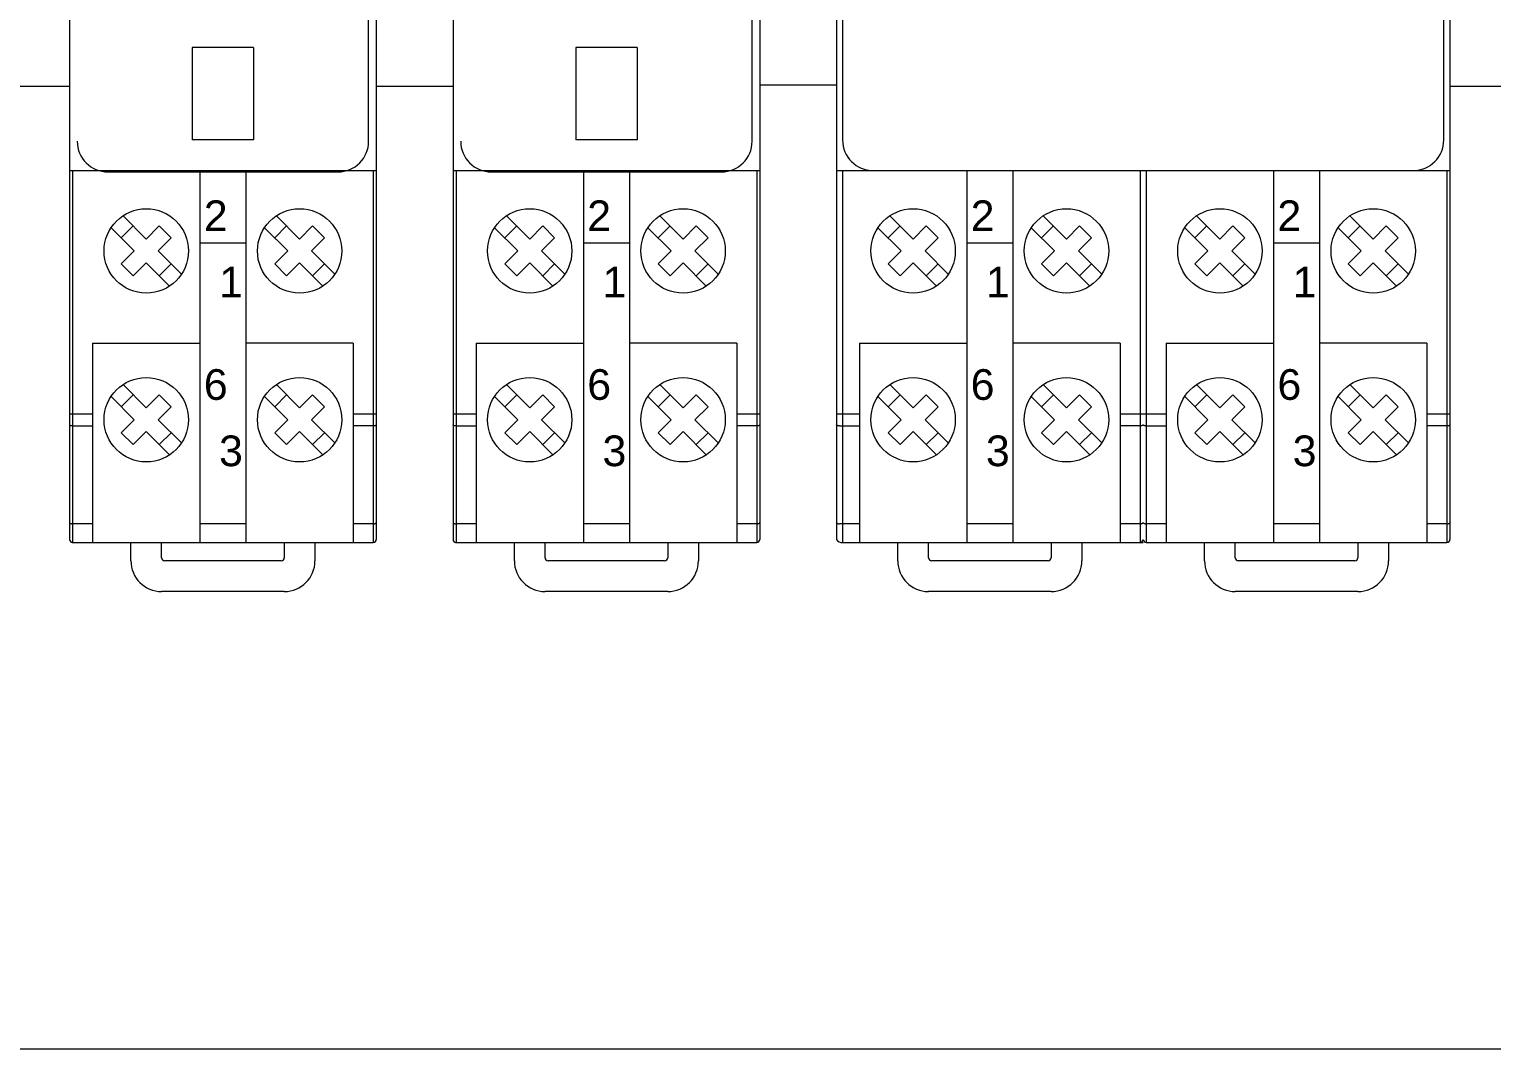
# Model space of a CAD drawing. Header units: millimetres. Extents: x 1359 to 3577, y 1336 to 3557.
# Drawn here: x 2844.4 to 2939.8, y 1899.6 to 1966 of the extents above; entities that cross this region are included whole.
import ezdxf

# ---------------------------------------------------------------- set-up
doc = ezdxf.new("R2010")
doc.units = ezdxf.units.MM
doc.layers.add('000-PI-Oprema', color=30, linetype='Continuous', lineweight=5)
doc.layers.add('000-SI-Oprema', color=30, linetype='Continuous', lineweight=0)
doc.layers.add('002-PI-Kabelska kanalica', color=150, linetype='Continuous')
doc.styles.get("Standard").update_dxf_attribs({"font": 'arial.ttf'})

msp = doc.modelspace()

# ---------------------------------------------------------------- linework, layer by layer
at = {"layer": '000-PI-Oprema', "color": 0, "linetype": 'ByBlock', "lineweight": 0}
for p, q in [((2897.471, 2000.393), (2897.471, 1958.793)), ((2936.671, 1958.793), (2936.671, 2000.393)), ((2897.071, 1975.556), (2897.071, 1932.756)), ((2937.071, 1969.556), (2937.071, 1932.756)), ((2897.071, 1956.806), (2917.071, 1956.806)), ((2897.471, 1956.792), (2897.471, 1932.542)), ((2899.471, 1956.793), (2934.671, 1956.793)), ((2905.571, 1956.806), (2905.571, 1932.556)), ((2908.571, 1956.806), (2908.571, 1932.556)), ((2916.871, 1956.806), (2916.871, 1932.556)), ((2917.071, 1956.806), (2937.071, 1956.806)), ((2917.271, 1956.806), (2917.271, 1932.556)), ((2925.571, 1956.806), (2925.571, 1932.556)), ((2928.571, 1956.806), (2928.571, 1932.556)), ((2936.871, 1956.806), (2936.871, 1932.556)), ((2900.555, 1953.85), (2902.071, 1952.334)), ((2910.555, 1953.85), (2912.071, 1952.334)), ((2920.555, 1953.85), (2922.071, 1952.334)), ((2930.555, 1953.85), (2932.071, 1952.334)), ((2899.777, 1953.073), (2901.293, 1951.556)), ((2900.445, 1952.405), (2901.223, 1953.183)), ((2902.071, 1952.334), (2902.92, 1953.183)), ((2902.92, 1953.183), (2903.698, 1952.405)), ((2909.777, 1953.073), (2911.293, 1951.556)), ((2910.445, 1952.405), (2911.223, 1953.183)), ((2912.071, 1952.334), (2912.92, 1953.183)), ((2912.92, 1953.183), (2913.698, 1952.405)), ((2919.777, 1953.073), (2921.293, 1951.556)), ((2920.445, 1952.405), (2921.223, 1953.183)), ((2922.071, 1952.334), (2922.92, 1953.183)), ((2922.92, 1953.183), (2923.698, 1952.405)), ((2929.777, 1953.073), (2931.293, 1951.556)), ((2930.445, 1952.405), (2931.223, 1953.183)), ((2932.071, 1952.334), (2932.92, 1953.183)), ((2932.92, 1953.183), (2933.698, 1952.405)), ((2902.849, 1951.556), (2903.698, 1952.405)), ((2908.571, 1952.072), (2905.571, 1952.072)), ((2912.849, 1951.556), (2913.698, 1952.405)), ((2922.849, 1951.556), (2923.698, 1952.405)), ((2928.571, 1952.072), (2925.571, 1952.072)), ((2932.849, 1951.556), (2933.698, 1952.405)), ((2900.445, 1950.708), (2901.293, 1951.556)), ((2902.849, 1951.556), (2904.365, 1950.04)), ((2910.445, 1950.708), (2911.293, 1951.556)), ((2912.849, 1951.556), (2914.365, 1950.04)), ((2920.445, 1950.708), (2921.293, 1951.556)), ((2922.849, 1951.556), (2924.365, 1950.04)), ((2930.445, 1950.708), (2931.293, 1951.556)), ((2932.849, 1951.556), (2934.365, 1950.04)), ((2900.445, 1950.708), (2901.223, 1949.93)), ((2901.223, 1949.93), (2902.071, 1950.778)), ((2902.071, 1950.778), (2903.588, 1949.262)), ((2902.92, 1949.93), (2903.698, 1950.708)), ((2910.445, 1950.708), (2911.223, 1949.93)), ((2911.223, 1949.93), (2912.071, 1950.778)), ((2912.071, 1950.778), (2913.588, 1949.262)), ((2912.92, 1949.93), (2913.698, 1950.708)), ((2920.445, 1950.708), (2921.223, 1949.93)), ((2921.223, 1949.93), (2922.071, 1950.778)), ((2922.071, 1950.778), (2923.588, 1949.262)), ((2922.92, 1949.93), (2923.698, 1950.708)), ((2930.445, 1950.708), (2931.223, 1949.93)), ((2931.223, 1949.93), (2932.071, 1950.778)), ((2932.071, 1950.778), (2933.588, 1949.262)), ((2932.92, 1949.93), (2933.698, 1950.708)), ((2898.571, 1945.556), (2898.571, 1932.556)), ((2898.571, 1945.556), (2905.571, 1945.556)), ((2915.571, 1945.556), (2908.571, 1945.556)), ((2915.571, 1945.556), (2915.571, 1932.556)), ((2918.571, 1945.556), (2918.571, 1932.556)), ((2918.571, 1945.556), (2925.571, 1945.556)), ((2935.571, 1945.556), (2928.571, 1945.556)), ((2935.571, 1945.556), (2935.571, 1932.556)), ((2900.555, 1942.85), (2902.071, 1941.334)), ((2910.555, 1942.85), (2912.071, 1941.334)), ((2920.555, 1942.85), (2922.071, 1941.334)), ((2930.555, 1942.85), (2932.071, 1941.334)), ((2899.777, 1942.073), (2901.293, 1940.556)), ((2900.445, 1941.405), (2901.223, 1942.183)), ((2902.071, 1941.334), (2902.92, 1942.183)), ((2902.92, 1942.183), (2903.698, 1941.405)), ((2909.777, 1942.073), (2911.293, 1940.556)), ((2910.445, 1941.405), (2911.223, 1942.183)), ((2912.071, 1941.334), (2912.92, 1942.183)), ((2912.92, 1942.183), (2913.698, 1941.405)), ((2919.777, 1942.073), (2921.293, 1940.556)), ((2920.445, 1941.405), (2921.223, 1942.183)), ((2922.071, 1941.334), (2922.92, 1942.183)), ((2922.92, 1942.183), (2923.698, 1941.405)), ((2929.777, 1942.073), (2931.293, 1940.556)), ((2930.445, 1941.405), (2931.223, 1942.183)), ((2932.071, 1941.334), (2932.92, 1942.183)), ((2932.92, 1942.183), (2933.698, 1941.405)), ((2897.071, 1940.933), (2898.571, 1940.933)), ((2900.445, 1939.708), (2901.293, 1940.556)), ((2902.849, 1940.556), (2903.698, 1941.405)), ((2902.849, 1940.556), (2904.365, 1939.04)), ((2910.445, 1939.708), (2911.293, 1940.556)), ((2912.849, 1940.556), (2913.698, 1941.405)), ((2912.849, 1940.556), (2914.365, 1939.04)), ((2915.571, 1940.933), (2917.071, 1940.933)), ((2917.071, 1940.933), (2918.571, 1940.933)), ((2920.445, 1939.708), (2921.293, 1940.556)), ((2922.849, 1940.556), (2923.698, 1941.405)), ((2922.849, 1940.556), (2924.365, 1939.04)), ((2930.445, 1939.708), (2931.293, 1940.556)), ((2932.849, 1940.556), (2933.698, 1941.405)), ((2932.849, 1940.556), (2934.365, 1939.04)), ((2935.571, 1940.933), (2937.071, 1940.933)), ((2897.271, 1940.148), (2898.571, 1940.148)), ((2900.445, 1939.708), (2901.223, 1938.93)), ((2901.223, 1938.93), (2902.071, 1939.778)), ((2902.071, 1939.778), (2903.588, 1938.262)), ((2902.92, 1938.93), (2903.698, 1939.708)), ((2910.445, 1939.708), (2911.223, 1938.93)), ((2911.223, 1938.93), (2912.071, 1939.778)), ((2912.071, 1939.778), (2913.588, 1938.262)), ((2912.92, 1938.93), (2913.698, 1939.708)), ((2916.871, 1940.148), (2915.571, 1940.148)), ((2917.271, 1940.148), (2918.571, 1940.148)), ((2920.445, 1939.708), (2921.223, 1938.93)), ((2921.223, 1938.93), (2922.071, 1939.778)), ((2922.071, 1939.778), (2923.588, 1938.262)), ((2922.92, 1938.93), (2923.698, 1939.708)), ((2930.445, 1939.708), (2931.223, 1938.93)), ((2931.223, 1938.93), (2932.071, 1939.778)), ((2932.071, 1939.778), (2933.588, 1938.262)), ((2932.92, 1938.93), (2933.698, 1939.708)), ((2936.871, 1940.148), (2935.571, 1940.148)), ((2898.571, 1933.771), (2897.271, 1933.771)), ((2908.571, 1933.771), (2905.571, 1933.771)), ((2916.871, 1933.771), (2915.571, 1933.771)), ((2918.571, 1933.771), (2917.271, 1933.771)), ((2928.571, 1933.771), (2925.571, 1933.771)), ((2936.871, 1933.771), (2935.571, 1933.771)), ((2897.471, 1932.542), (2917.071, 1932.542)), ((2901.071, 1931.356), (2901.071, 1932.556)), ((2903.071, 1931.556), (2903.071, 1932.556)), ((2911.071, 1932.556), (2911.071, 1931.556)), ((2913.071, 1932.556), (2913.071, 1931.356)), ((2917.271, 1932.556), (2936.871, 1932.556)), ((2921.071, 1931.356), (2921.071, 1932.556)), ((2923.071, 1931.556), (2923.071, 1932.556)), ((2931.071, 1932.556), (2931.071, 1931.556)), ((2933.071, 1932.556), (2933.071, 1931.356)), ((2910.871, 1931.356), (2903.271, 1931.356)), ((2930.871, 1931.356), (2923.271, 1931.356)), ((2911.071, 1929.356), (2903.071, 1929.356)), ((2931.071, 1929.356), (2923.071, 1929.356))]:
    msp.add_line(p, q, dxfattribs=at)
for points in [[(2897.271, 1940.148), (2897.245, 1940.149), (2897.219, 1940.151), (2897.195, 1940.154), (2897.171, 1940.159), (2897.15, 1940.165), (2897.13, 1940.171), (2897.113, 1940.179), (2897.098, 1940.188), (2897.086, 1940.197), (2897.078, 1940.207), (2897.073, 1940.217), (2897.071, 1940.227)], [(2917.071, 1940.227), (2917.07, 1940.217), (2917.064, 1940.207), (2917.056, 1940.197), (2917.044, 1940.188), (2917.03, 1940.179), (2917.013, 1940.171), (2916.993, 1940.165), (2916.971, 1940.159), (2916.948, 1940.154), (2916.923, 1940.151), (2916.897, 1940.149), (2916.871, 1940.148)], [(2917.271, 1940.148), (2917.245, 1940.149), (2917.219, 1940.151), (2917.195, 1940.154), (2917.171, 1940.159), (2917.15, 1940.165), (2917.13, 1940.171), (2917.113, 1940.179), (2917.098, 1940.188), (2917.086, 1940.197), (2917.078, 1940.207), (2917.073, 1940.217), (2917.071, 1940.227)], [(2937.071, 1940.227), (2937.07, 1940.217), (2937.064, 1940.207), (2937.056, 1940.197), (2937.044, 1940.188), (2937.03, 1940.179), (2937.013, 1940.171), (2936.993, 1940.165), (2936.971, 1940.159), (2936.948, 1940.154), (2936.923, 1940.151), (2936.897, 1940.149), (2936.871, 1940.148)], [(2897.071, 1933.85), (2897.073, 1933.84), (2897.078, 1933.83), (2897.086, 1933.82), (2897.098, 1933.811), (2897.113, 1933.802), (2897.13, 1933.794), (2897.15, 1933.788), (2897.171, 1933.782), (2897.195, 1933.777), (2897.219, 1933.774), (2897.245, 1933.772), (2897.271, 1933.771)], [(2916.871, 1933.771), (2916.897, 1933.772), (2916.923, 1933.774), (2916.948, 1933.777), (2916.971, 1933.782), (2916.993, 1933.788), (2917.013, 1933.794), (2917.03, 1933.802), (2917.044, 1933.811), (2917.056, 1933.82), (2917.064, 1933.83), (2917.07, 1933.84), (2917.071, 1933.85)], [(2917.071, 1933.85), (2917.073, 1933.84), (2917.078, 1933.83), (2917.086, 1933.82), (2917.098, 1933.811), (2917.113, 1933.802), (2917.13, 1933.794), (2917.15, 1933.788), (2917.171, 1933.782), (2917.195, 1933.777), (2917.219, 1933.774), (2917.245, 1933.772), (2917.271, 1933.771)], [(2936.871, 1933.771), (2936.897, 1933.772), (2936.923, 1933.774), (2936.948, 1933.777), (2936.971, 1933.782), (2936.993, 1933.788), (2937.013, 1933.794), (2937.03, 1933.802), (2937.044, 1933.811), (2937.056, 1933.82), (2937.064, 1933.83), (2937.07, 1933.84), (2937.071, 1933.85)]]:
    msp.add_lwpolyline(points, dxfattribs=at)
for centre in [(2902.071, 1951.556), (2912.071, 1951.556), (2922.071, 1951.556), (2932.071, 1951.556), (2902.071, 1940.556), (2912.071, 1940.556), (2922.071, 1940.556), (2932.071, 1940.556)]:
    msp.add_circle(centre, 2.75, dxfattribs=at)
for centre, radius, start, end in [((2899.471, 1958.793), 2, 180, 270), ((2934.671, 1958.793), 2, 270, 0), ((2897.43, 1932.947), 0.406, 207.9355, 275.78317), ((2916.871, 1932.756), 0.2, 270, 0), ((2917.271, 1932.756), 0.2, 180, 270), ((2936.871, 1932.756), 0.2, 270, 0), ((2903.071, 1931.356), 2, 180, 270), ((2903.271, 1931.556), 0.2, 180, 270), ((2910.871, 1931.556), 0.2, 270, 0), ((2911.071, 1931.356), 2, 270, 0), ((2923.071, 1931.356), 2, 180, 270), ((2923.271, 1931.556), 0.2, 180, 270), ((2930.871, 1931.556), 0.2, 270, 0), ((2931.071, 1931.356), 2, 270, 0)]:
    msp.add_arc(centre, radius, start, end, dxfattribs=at)
at = {"layer": '000-SI-Oprema', "color": 0, "linetype": 'ByBlock', "lineweight": 0}
for p, q in [((2866.571, 1958.706), (2866.571, 2000.306)), ((2866.571, 1958.706), (2866.571, 2000.306)), ((2891.571, 1958.706), (2891.571, 2000.306)), ((2891.571, 1958.706), (2891.571, 2000.306)), ((2847.071, 1975.556), (2847.071, 1932.756)), ((2872.071, 1975.556), (2872.071, 1932.756)), ((2867.071, 1969.556), (2867.071, 1932.756)), ((2892.071, 1969.556), (2892.071, 1932.756)), ((2859.071, 1964.806), (2855.071, 1964.806)), ((2855.071, 1964.806), (2855.071, 1958.806)), ((2859.071, 1964.806), (2859.071, 1958.806)), ((2884.071, 1964.806), (2880.071, 1964.806)), ((2880.071, 1964.806), (2880.071, 1958.806)), ((2884.071, 1964.806), (2884.071, 1958.806)), ((2859.071, 1958.806), (2855.071, 1958.806)), ((2884.071, 1958.806), (2880.071, 1958.806)), ((2847.071, 1956.806), (2867.071, 1956.806)), ((2847.271, 1956.806), (2847.271, 1932.556)), ((2855.571, 1956.806), (2855.571, 1932.556)), ((2858.571, 1956.806), (2858.571, 1932.556)), ((2866.871, 1956.806), (2866.871, 1932.556)), ((2872.071, 1956.806), (2892.071, 1956.806)), ((2872.271, 1956.806), (2872.271, 1932.556)), ((2880.571, 1956.806), (2880.571, 1932.556)), ((2883.571, 1956.806), (2883.571, 1932.556)), ((2891.871, 1956.806), (2891.871, 1932.556)), ((2849.571, 1956.706), (2864.571, 1956.706)), ((2849.571, 1956.706), (2864.571, 1956.706)), ((2874.571, 1956.706), (2889.571, 1956.706)), ((2874.571, 1956.706), (2889.571, 1956.706)), ((2850.555, 1953.85), (2852.071, 1952.334)), ((2860.555, 1953.85), (2862.071, 1952.334)), ((2875.555, 1953.85), (2877.071, 1952.334)), ((2885.555, 1953.85), (2887.071, 1952.334)), ((2849.777, 1953.073), (2851.293, 1951.556)), ((2850.445, 1952.405), (2851.223, 1953.183)), ((2852.071, 1952.334), (2852.92, 1953.183)), ((2852.92, 1953.183), (2853.698, 1952.405)), ((2859.777, 1953.073), (2861.293, 1951.556)), ((2860.445, 1952.405), (2861.223, 1953.183)), ((2862.071, 1952.334), (2862.92, 1953.183)), ((2862.92, 1953.183), (2863.698, 1952.405)), ((2874.777, 1953.073), (2876.293, 1951.556)), ((2875.445, 1952.405), (2876.223, 1953.183)), ((2877.071, 1952.334), (2877.92, 1953.183)), ((2877.92, 1953.183), (2878.698, 1952.405)), ((2884.777, 1953.073), (2886.293, 1951.556)), ((2885.445, 1952.405), (2886.223, 1953.183)), ((2887.071, 1952.334), (2887.92, 1953.183)), ((2887.92, 1953.183), (2888.698, 1952.405)), ((2852.849, 1951.556), (2853.698, 1952.405)), ((2858.571, 1952.072), (2855.571, 1952.072)), ((2862.849, 1951.556), (2863.698, 1952.405)), ((2877.849, 1951.556), (2878.698, 1952.405)), ((2883.571, 1952.072), (2880.571, 1952.072)), ((2887.849, 1951.556), (2888.698, 1952.405)), ((2850.445, 1950.708), (2851.293, 1951.556)), ((2852.849, 1951.556), (2854.365, 1950.04)), ((2860.445, 1950.708), (2861.293, 1951.556)), ((2862.849, 1951.556), (2864.365, 1950.04)), ((2875.445, 1950.708), (2876.293, 1951.556)), ((2877.849, 1951.556), (2879.365, 1950.04)), ((2885.445, 1950.708), (2886.293, 1951.556)), ((2887.849, 1951.556), (2889.365, 1950.04)), ((2850.445, 1950.708), (2851.223, 1949.93)), ((2851.223, 1949.93), (2852.071, 1950.778)), ((2852.071, 1950.778), (2853.588, 1949.262)), ((2852.92, 1949.93), (2853.698, 1950.708)), ((2860.445, 1950.708), (2861.223, 1949.93)), ((2861.223, 1949.93), (2862.071, 1950.778)), ((2862.071, 1950.778), (2863.588, 1949.262)), ((2862.92, 1949.93), (2863.698, 1950.708)), ((2875.445, 1950.708), (2876.223, 1949.93)), ((2876.223, 1949.93), (2877.071, 1950.778)), ((2877.071, 1950.778), (2878.588, 1949.262)), ((2877.92, 1949.93), (2878.698, 1950.708)), ((2885.445, 1950.708), (2886.223, 1949.93)), ((2886.223, 1949.93), (2887.071, 1950.778)), ((2887.071, 1950.778), (2888.588, 1949.262)), ((2887.92, 1949.93), (2888.698, 1950.708)), ((2848.571, 1945.556), (2848.571, 1932.556)), ((2848.571, 1945.556), (2855.571, 1945.556)), ((2865.571, 1945.556), (2858.571, 1945.556)), ((2865.571, 1945.556), (2865.571, 1932.556)), ((2873.571, 1945.556), (2873.571, 1932.556)), ((2873.571, 1945.556), (2880.571, 1945.556)), ((2890.571, 1945.556), (2883.571, 1945.556)), ((2890.571, 1945.556), (2890.571, 1932.556)), ((2850.555, 1942.85), (2852.071, 1941.334)), ((2860.555, 1942.85), (2862.071, 1941.334)), ((2875.555, 1942.85), (2877.071, 1941.334)), ((2885.555, 1942.85), (2887.071, 1941.334)), ((2849.777, 1942.073), (2851.293, 1940.556)), ((2850.445, 1941.405), (2851.223, 1942.183)), ((2852.071, 1941.334), (2852.92, 1942.183)), ((2852.92, 1942.183), (2853.698, 1941.405)), ((2859.777, 1942.073), (2861.293, 1940.556)), ((2860.445, 1941.405), (2861.223, 1942.183)), ((2862.071, 1941.334), (2862.92, 1942.183)), ((2862.92, 1942.183), (2863.698, 1941.405)), ((2874.777, 1942.073), (2876.293, 1940.556)), ((2875.445, 1941.405), (2876.223, 1942.183)), ((2877.071, 1941.334), (2877.92, 1942.183)), ((2877.92, 1942.183), (2878.698, 1941.405)), ((2884.777, 1942.073), (2886.293, 1940.556)), ((2885.445, 1941.405), (2886.223, 1942.183)), ((2887.071, 1941.334), (2887.92, 1942.183)), ((2887.92, 1942.183), (2888.698, 1941.405)), ((2847.071, 1940.933), (2848.571, 1940.933)), ((2850.445, 1939.708), (2851.293, 1940.556)), ((2852.849, 1940.556), (2853.698, 1941.405)), ((2852.849, 1940.556), (2854.365, 1939.04)), ((2860.445, 1939.708), (2861.293, 1940.556)), ((2862.849, 1940.556), (2863.698, 1941.405)), ((2862.849, 1940.556), (2864.365, 1939.04)), ((2865.571, 1940.933), (2867.071, 1940.933)), ((2872.071, 1940.933), (2873.571, 1940.933)), ((2875.445, 1939.708), (2876.293, 1940.556)), ((2877.849, 1940.556), (2878.698, 1941.405)), ((2877.849, 1940.556), (2879.365, 1939.04)), ((2885.445, 1939.708), (2886.293, 1940.556)), ((2887.849, 1940.556), (2888.698, 1941.405)), ((2887.849, 1940.556), (2889.365, 1939.04)), ((2890.571, 1940.933), (2892.071, 1940.933)), ((2847.271, 1940.148), (2848.571, 1940.148)), ((2850.445, 1939.708), (2851.223, 1938.93)), ((2851.223, 1938.93), (2852.071, 1939.778)), ((2852.071, 1939.778), (2853.588, 1938.262)), ((2852.92, 1938.93), (2853.698, 1939.708)), ((2860.445, 1939.708), (2861.223, 1938.93)), ((2861.223, 1938.93), (2862.071, 1939.778)), ((2862.071, 1939.778), (2863.588, 1938.262)), ((2862.92, 1938.93), (2863.698, 1939.708)), ((2866.871, 1940.148), (2865.571, 1940.148)), ((2872.271, 1940.148), (2873.571, 1940.148)), ((2875.445, 1939.708), (2876.223, 1938.93)), ((2876.223, 1938.93), (2877.071, 1939.778)), ((2877.071, 1939.778), (2878.588, 1938.262)), ((2877.92, 1938.93), (2878.698, 1939.708)), ((2885.445, 1939.708), (2886.223, 1938.93)), ((2886.223, 1938.93), (2887.071, 1939.778)), ((2887.071, 1939.778), (2888.588, 1938.262)), ((2887.92, 1938.93), (2888.698, 1939.708)), ((2891.871, 1940.148), (2890.571, 1940.148)), ((2848.571, 1933.771), (2847.271, 1933.771)), ((2858.571, 1933.771), (2855.571, 1933.771)), ((2866.871, 1933.771), (2865.571, 1933.771)), ((2873.571, 1933.771), (2872.271, 1933.771)), ((2883.571, 1933.771), (2880.571, 1933.771)), ((2891.871, 1933.771), (2890.571, 1933.771)), ((2851.071, 1931.356), (2851.071, 1932.556)), ((2853.071, 1931.556), (2853.071, 1932.556)), ((2861.071, 1932.556), (2861.071, 1931.556)), ((2863.071, 1932.556), (2863.071, 1931.356)), ((2876.071, 1931.356), (2876.071, 1932.556)), ((2878.071, 1931.556), (2878.071, 1932.556)), ((2886.071, 1932.556), (2886.071, 1931.556)), ((2888.071, 1932.556), (2888.071, 1931.356)), ((2860.871, 1931.356), (2853.271, 1931.356)), ((2885.871, 1931.356), (2878.271, 1931.356)), ((2861.071, 1929.356), (2853.071, 1929.356)), ((2886.071, 1929.356), (2878.071, 1929.356))]:
    msp.add_line(p, q, dxfattribs=at)
for points in [[(2847.271, 1940.148), (2847.245, 1940.149), (2847.219, 1940.151), (2847.195, 1940.154), (2847.171, 1940.159), (2847.15, 1940.165), (2847.13, 1940.171), (2847.113, 1940.179), (2847.098, 1940.188), (2847.086, 1940.197), (2847.078, 1940.207), (2847.073, 1940.217), (2847.071, 1940.227)], [(2867.071, 1940.227), (2867.07, 1940.217), (2867.064, 1940.207), (2867.056, 1940.197), (2867.044, 1940.188), (2867.03, 1940.179), (2867.013, 1940.171), (2866.993, 1940.165), (2866.971, 1940.159), (2866.948, 1940.154), (2866.923, 1940.151), (2866.897, 1940.149), (2866.871, 1940.148)], [(2872.271, 1940.148), (2872.245, 1940.149), (2872.219, 1940.151), (2872.195, 1940.154), (2872.171, 1940.159), (2872.15, 1940.165), (2872.13, 1940.171), (2872.113, 1940.179), (2872.098, 1940.188), (2872.086, 1940.197), (2872.078, 1940.207), (2872.073, 1940.217), (2872.071, 1940.227)], [(2892.071, 1940.227), (2892.07, 1940.217), (2892.064, 1940.207), (2892.056, 1940.197), (2892.044, 1940.188), (2892.03, 1940.179), (2892.013, 1940.171), (2891.993, 1940.165), (2891.971, 1940.159), (2891.948, 1940.154), (2891.923, 1940.151), (2891.897, 1940.149), (2891.871, 1940.148)], [(2847.071, 1933.85), (2847.073, 1933.84), (2847.078, 1933.83), (2847.086, 1933.82), (2847.098, 1933.811), (2847.113, 1933.802), (2847.13, 1933.794), (2847.15, 1933.788), (2847.171, 1933.782), (2847.195, 1933.777), (2847.219, 1933.774), (2847.245, 1933.772), (2847.271, 1933.771)], [(2866.871, 1933.771), (2866.897, 1933.772), (2866.923, 1933.774), (2866.948, 1933.777), (2866.971, 1933.782), (2866.993, 1933.788), (2867.013, 1933.794), (2867.03, 1933.802), (2867.044, 1933.811), (2867.056, 1933.82), (2867.064, 1933.83), (2867.07, 1933.84), (2867.071, 1933.85)], [(2872.071, 1933.85), (2872.073, 1933.84), (2872.078, 1933.83), (2872.086, 1933.82), (2872.098, 1933.811), (2872.113, 1933.802), (2872.13, 1933.794), (2872.15, 1933.788), (2872.171, 1933.782), (2872.195, 1933.777), (2872.219, 1933.774), (2872.245, 1933.772), (2872.271, 1933.771)], [(2891.871, 1933.771), (2891.897, 1933.772), (2891.923, 1933.774), (2891.948, 1933.777), (2891.971, 1933.782), (2891.993, 1933.788), (2892.013, 1933.794), (2892.03, 1933.802), (2892.044, 1933.811), (2892.056, 1933.82), (2892.064, 1933.83), (2892.07, 1933.84), (2892.071, 1933.85)]]:
    msp.add_lwpolyline(points, dxfattribs=at)
at = {"layer": '000-SI-Oprema', "color": 0, "linetype": 'ByBlock', "lineweight": 0, "ltscale": 0.25}
for points in [[(2847.235, 1932.56), (2866.871, 1932.556)], [(2872.235, 1932.56), (2891.871, 1932.556)]]:
    msp.add_lwpolyline(points, dxfattribs=at)
at = {"layer": '000-SI-Oprema', "color": 0, "linetype": 'ByBlock', "lineweight": 0}
for centre in [(2852.071, 1951.556), (2862.071, 1951.556), (2877.071, 1951.556), (2887.071, 1951.556), (2852.071, 1940.556), (2862.071, 1940.556), (2877.071, 1940.556), (2887.071, 1940.556)]:
    msp.add_circle(centre, 2.75, dxfattribs=at)
for centre, radius, start, end in [((2849.571, 1958.706), 2, 180, 270), ((2849.571, 1958.706), 2, 180, 270), ((2864.571, 1958.706), 2, 270, 0), ((2864.571, 1958.706), 2, 270, 0), ((2874.571, 1958.706), 2, 180, 270), ((2874.571, 1958.706), 2, 180, 270), ((2889.571, 1958.706), 2, 270, 0), ((2889.571, 1958.706), 2, 270, 0), ((2847.271, 1932.756), 0.2, 180, 270), ((2866.871, 1932.756), 0.2, 270, 0), ((2872.271, 1932.756), 0.2, 180, 270), ((2891.871, 1932.756), 0.2, 270, 0), ((2853.071, 1931.356), 2, 180, 270), ((2853.271, 1931.556), 0.2, 180, 270), ((2860.871, 1931.556), 0.2, 270, 0), ((2861.071, 1931.356), 2, 270, 0), ((2878.071, 1931.356), 2, 180, 270), ((2878.271, 1931.556), 0.2, 180, 270), ((2885.871, 1931.556), 0.2, 270, 0), ((2886.071, 1931.356), 2, 270, 0)]:
    msp.add_arc(centre, radius, start, end, dxfattribs=at)
at = {"layer": '002-PI-Kabelska kanalica', "color": 0, "linetype": 'ByBlock', "lineweight": 0, "ltscale": 0.25}
for p, q in [((2842.071, 1962.294), (2847.071, 1962.294)), ((2867.071, 1962.294), (2872.071, 1962.294)), ((2892.071, 1962.382), (2897.071, 1962.382)), ((2937.071, 1962.294), (2942.071, 1962.294))]:
    msp.add_line(p, q, dxfattribs=at)
at = {"layer": '002-PI-Kabelska kanalica', "color": 0, "linetype": 'ByBlock', "lineweight": 0}
msp.add_line((2516.571, 1899.556), (3331.571, 1899.556), dxfattribs=at)

# ---------------------------------------------------------------- texts
at = {"layer": '000-PI-Oprema', "color": 0, "linetype": 'ByBlock', "lineweight": 0, "char_height": 1.9995, "width": 2.5471}
for s, insert, attachment_point in [('{\\fArial|b0|i0|c0|p34;2}', (2905.824, 1954.85), 1), ('{\\fArial|b0|i0|c0|p34;2}', (2925.824, 1954.85), 1), ('{\\fArial|b0|i0|c0|p34;1}', (2908.371, 1950.527), 3), ('{\\fArial|b0|i0|c0|p34;1}', (2928.371, 1950.527), 3), ('{\\fArial|b0|i0|c0|p34;6}', (2905.824, 1943.85), 1), ('{\\fArial|b0|i0|c0|p34;6}', (2925.824, 1943.85), 1), ('{\\fArial|b0|i0|c0|p34;3}', (2908.371, 1939.527), 3), ('{\\fArial|b0|i0|c0|p34;3}', (2928.371, 1939.527), 3)]:
    msp.add_mtext(s, dxfattribs=dict(at, insert=insert, attachment_point=attachment_point))
at = {"layer": '000-SI-Oprema', "color": 0, "linetype": 'ByBlock', "lineweight": 0, "char_height": 1.9995, "width": 2.5471}
for s, insert, attachment_point in [('{\\fArial|b0|i0|c0|p34;2}', (2855.824, 1954.85), 1), ('{\\fArial|b0|i0|c0|p34;2}', (2880.824, 1954.85), 1), ('{\\fArial|b0|i0|c0|p34;1}', (2858.371, 1950.527), 3), ('{\\fArial|b0|i0|c0|p34;1}', (2883.371, 1950.527), 3), ('{\\fArial|b0|i0|c0|p34;6}', (2855.824, 1943.85), 1), ('{\\fArial|b0|i0|c0|p34;6}', (2880.824, 1943.85), 1), ('{\\fArial|b0|i0|c0|p34;3}', (2858.371, 1939.527), 3), ('{\\fArial|b0|i0|c0|p34;3}', (2883.371, 1939.527), 3)]:
    msp.add_mtext(s, dxfattribs=dict(at, insert=insert, attachment_point=attachment_point))

doc.saveas('drawing.dxf')
